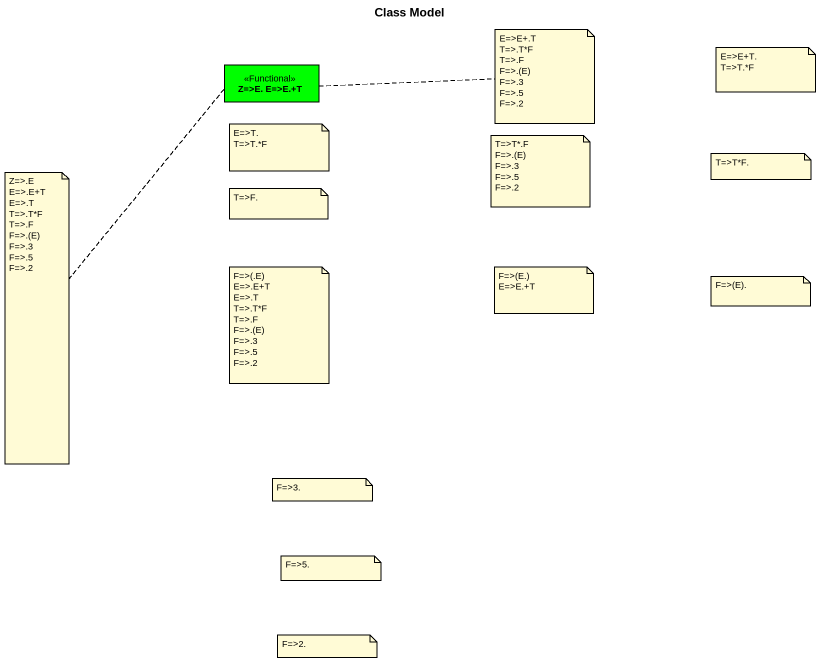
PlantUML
@startuml
title Class Model
hide circle
hide empty members
class "Z=>E. E=>E.+T" as Z_E_E_E_T <<Functional>> #00FF00
note right of Z_E_E_E_T
  E=>E+.T
  T=>.T*F
  T=>.F
  F=>.(E)
  F=>.3
  F=>.5
  F=>.2
end note
note as N2
  E=>E+T.
  T=>T.*F
end note
note as N3
  E=>T.
  T=>T.*F
end note
note as N4
  T=>T*.F
  F=>.(E)
  F=>.3
  F=>.5
  F=>.2
end note
note as N5
  T=>T*F.
end note
note bottom of Z_E_E_E_T
  Z=>.E
  E=>.E+T
  E=>.T
  T=>.T*F
  T=>.F
  F=>.(E)
  F=>.3
  F=>.5
  F=>.2
end note
note as N7
  T=>F.
end note
note as N8
  F=>(.E)
  E=>.E+T
  E=>.T
  T=>.T*F
  T=>.F
  F=>.(E)
  F=>.3
  F=>.5
  F=>.2
end note
note as N9
  F=>(E.)
  E=>E.+T
end note
note as N10
  F=>(E).
end note
note as N11
  F=>3.
end note
note as N12
  F=>5.
end note
note as N13
  F=>2.
end note
@enduml
